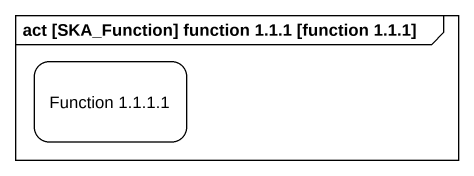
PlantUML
@startuml
mainframe act [SKA_Function] function 1.1.1 [function 1.1.1]
hide empty description
state "Function 1.1.1.1" as Function_1_1_1_1
@enduml
